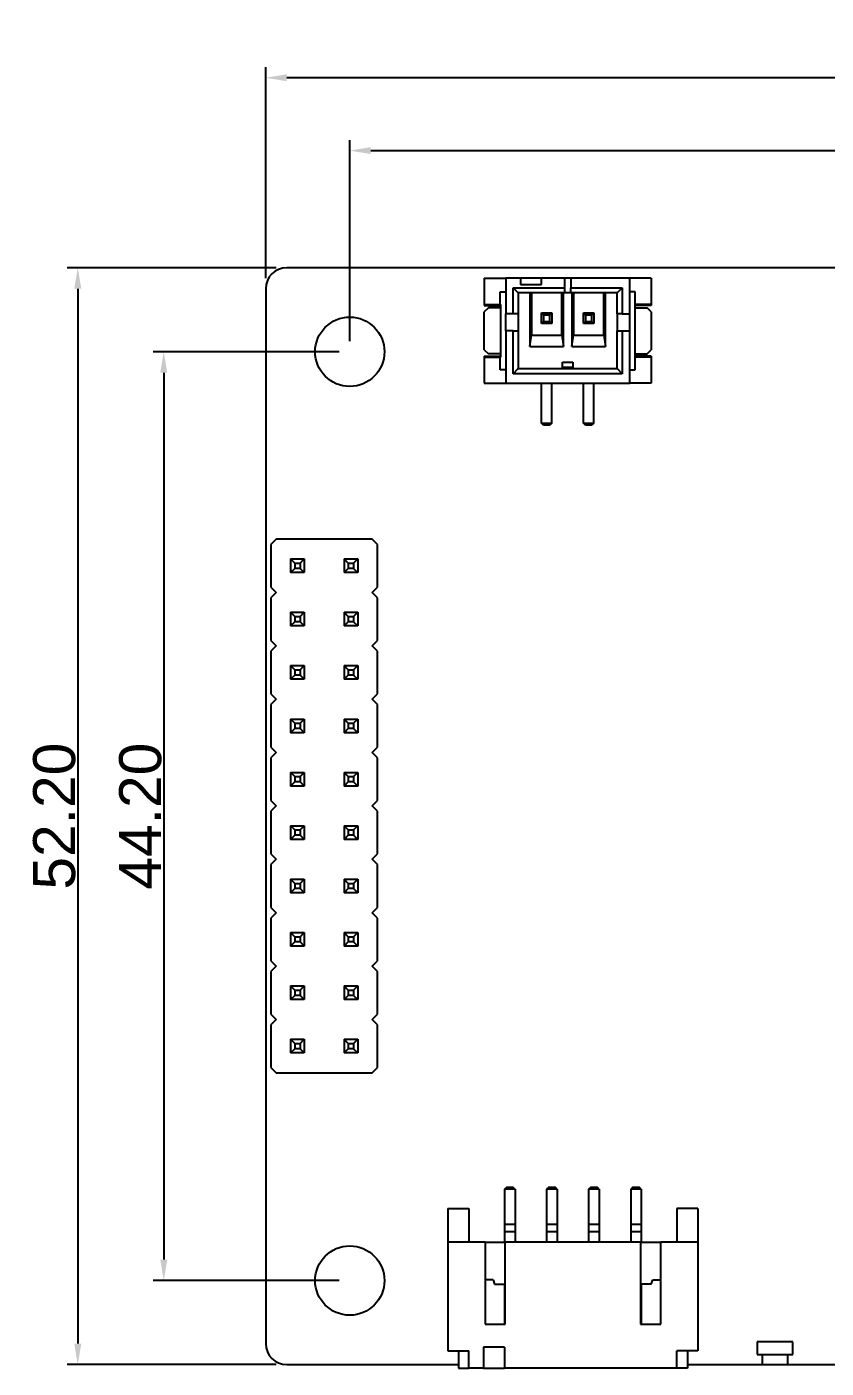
# Model space of a CAD drawing. Header units: millimetres. Extents: x 413 to 674, y 406 to 509.
# Drawn here: x 413.2 to 451.2, y 445.5 to 509.3 of the extents above; entities that cross this region are included whole.
import ezdxf

# ---------------------------------------------------------------- set-up
doc = ezdxf.new("R2010")
doc.units = ezdxf.units.MM
doc.styles.get("Standard").update_dxf_attribs({"font": 'arial.ttf'})
doc.dimstyles.get("Standard").update_dxf_attribs({"dimtxt": 2, "dimasz": 1, "dimexe": 0.5, "dimexo": 0.5, "dimgap": 0.09, "dimtad": 1, "dimzin": 0, "dimdsep": 46, "dimtxsty": 'Standard', "dimcen": 0.09, "dimclrd": 253, "dimclre": 253, "dimclrt": 6, "dimadec": 0, "dimazin": 0, "dimtfac": 1, "dimtofl": 0, "dimtmove": 0, "dimatfit": 3, "dimfxl": 1, "dimtolj": 1, "dimtzin": 0, "dimarcsym": 0})

# ---------------------------------------------------------------- blocks, each defined once
blk = doc.blocks.new('*D1')
at = {"color": 253, "lineweight": -2}
for p, q in [((424.565, 497.335), (424.565, 507.375)), ((494.065, 506.875), (425.565, 506.875)), ((495.065, 497.335), (495.065, 507.375))]:
    blk.add_line(p, q, dxfattribs=at)
at = {"color": 253}
for points in [[(425.565, 507.042), (425.565, 506.709), (424.565, 506.875)], [(494.065, 507.042), (494.065, 506.709), (495.065, 506.875)]]:
    blk.add_solid(points, dxfattribs=at)
at = {"layer": 'Defpoints', "color": 0}
for p in [(424.565, 506.875), (424.565, 496.835), (495.065, 496.835)]:
    blk.add_point(p, dxfattribs=at)
at = {"color": 6, "insert": (459.815, 507.986), "char_height": 2, "attachment_point": 5}
blk.add_mtext('\\A1;70.50', dxfattribs=at)
blk = doc.blocks.new('*D2')
at = {"color": 253, "lineweight": -2}
for p, q in [((425.065, 497.835), (415.121, 497.835)), ((415.621, 496.835), (415.621, 446.635)), ((425.065, 445.635), (415.121, 445.635))]:
    blk.add_line(p, q, dxfattribs=at)
at = {"color": 253}
for points in [[(415.454, 496.835), (415.788, 496.835), (415.621, 497.835)], [(415.454, 446.635), (415.788, 446.635), (415.621, 445.635)]]:
    blk.add_solid(points, dxfattribs=at)
at = {"layer": 'Defpoints', "color": 0}
for p in [(425.565, 497.835), (415.621, 445.635), (425.565, 445.635)]:
    blk.add_point(p, dxfattribs=at)
at = {"color": 6, "insert": (414.51, 471.735), "char_height": 2, "attachment_point": 5, "rotation": 90}
blk.add_mtext('\\A1;52.20', dxfattribs=at)
blk = doc.blocks.new('*D3')
at = {"color": 253, "lineweight": -2}
for p, q in [((428.565, 494.335), (428.565, 503.908)), ((491.065, 494.335), (491.065, 503.908)), ((429.565, 503.408), (490.065, 503.408))]:
    blk.add_line(p, q, dxfattribs=at)
at = {"color": 253}
for points in [[(429.565, 503.575), (429.565, 503.242), (428.565, 503.408)], [(490.065, 503.575), (490.065, 503.242), (491.065, 503.408)]]:
    blk.add_solid(points, dxfattribs=at)
at = {"layer": 'Defpoints', "color": 0}
for p in [(491.065, 503.408), (428.565, 493.835), (491.065, 493.835)]:
    blk.add_point(p, dxfattribs=at)
at = {"color": 6, "insert": (459.815, 504.52), "char_height": 2, "attachment_point": 5}
blk.add_mtext('\\A1;62.50', dxfattribs=at)
blk = doc.blocks.new('*D4')
at = {"color": 253, "lineweight": -2}
for p, q in [((428.065, 493.835), (419.214, 493.835)), ((419.714, 492.835), (419.714, 450.635)), ((428.065, 449.635), (419.214, 449.635))]:
    blk.add_line(p, q, dxfattribs=at)
at = {"color": 253}
for points in [[(419.547, 492.835), (419.881, 492.835), (419.714, 493.835)], [(419.547, 450.635), (419.881, 450.635), (419.714, 449.635)]]:
    blk.add_solid(points, dxfattribs=at)
at = {"layer": 'Defpoints', "color": 0}
for p in [(428.565, 493.835), (419.714, 449.635), (428.565, 449.635)]:
    blk.add_point(p, dxfattribs=at)
at = {"color": 6, "insert": (418.603, 471.735), "char_height": 2, "attachment_point": 5, "rotation": 90}
blk.add_mtext('\\A1;44.20', dxfattribs=at)

msp = doc.modelspace()

# ---------------------------------------------------------------- linework, layer by layer
for p, q in [((452.066, 497.835), (425.565, 497.835)), ((434.957, 497.333), (435.982, 497.333)), ((434.957, 497.333), (434.957, 496.083)), ((436.682, 497.333), (435.982, 497.333)), ((435.982, 497.333), (435.982, 495.633)), ((437.682, 497.333), (436.682, 497.333)), ((436.682, 497.333), (436.682, 497.033)), ((438.782, 497.333), (437.682, 497.333)), ((437.682, 497.033), (437.682, 497.333)), ((439.082, 497.333), (438.782, 497.333)), ((438.782, 497.333), (438.782, 496.883)), ((441.882, 497.333), (439.082, 497.333)), ((439.082, 497.333), (439.082, 496.883)), ((442.907, 497.333), (441.882, 497.333)), ((441.882, 495.633), (441.882, 497.333)), ((442.907, 497.333), (442.907, 496.083)), ((424.565, 496.835), (424.565, 446.635)), ((435.722, 496.083), (435.722, 496.683)), ((435.722, 496.683), (435.982, 496.683)), ((436.582, 496.633), (436.332, 496.883)), ((436.332, 495.633), (436.332, 496.883)), ((436.332, 496.883), (438.782, 496.883)), ((436.582, 496.633), (436.582, 495.633)), ((438.782, 496.633), (436.582, 496.633)), ((436.682, 497.033), (437.682, 497.033)), ((437.132, 496.633), (437.132, 494.083)), ((437.204, 496.633), (437.204, 494.632)), ((438.659, 494.632), (438.659, 496.633)), ((438.732, 494.083), (438.732, 496.633)), ((438.782, 496.883), (438.782, 496.633)), ((439.082, 496.633), (438.782, 496.633)), ((439.082, 496.633), (439.082, 496.883)), ((439.082, 496.883), (441.532, 496.883)), ((441.282, 496.633), (439.082, 496.633)), ((439.132, 496.633), (439.132, 494.083)), ((439.204, 496.633), (439.204, 494.632)), ((440.659, 494.632), (440.659, 496.633)), ((440.732, 494.083), (440.732, 496.633)), ((441.532, 496.883), (441.282, 496.633)), ((441.282, 495.633), (441.282, 496.633)), ((441.532, 496.883), (441.532, 495.633)), ((442.142, 496.683), (441.882, 496.683)), ((442.142, 496.083), (442.142, 496.683)), ((434.957, 496.083), (434.957, 496.033)), ((434.957, 496.083), (435.722, 496.083)), ((434.957, 496.033), (435.732, 496.033)), ((435.722, 496.083), (435.732, 496.083)), ((435.732, 496.083), (435.732, 493.583)), ((442.142, 496.083), (442.132, 496.083)), ((442.132, 496.083), (442.132, 493.583)), ((442.907, 496.033), (442.132, 496.033)), ((442.907, 496.083), (442.142, 496.083)), ((442.907, 496.083), (442.907, 496.033)), ((435.157, 495.933), (434.957, 495.733)), ((434.957, 493.933), (434.957, 495.733)), ((435.457, 495.933), (435.157, 495.933)), ((435.732, 495.933), (435.457, 495.933)), ((435.982, 494.833), (435.982, 495.633)), ((436.332, 495.633), (435.982, 495.633)), ((436.582, 495.633), (436.332, 495.633)), ((436.582, 495.633), (436.582, 494.833)), ((437.682, 495.183), (437.682, 495.683)), ((437.782, 495.583), (437.682, 495.683)), ((437.682, 495.683), (438.182, 495.683)), ((437.782, 495.583), (437.782, 495.283)), ((438.082, 495.583), (437.782, 495.583)), ((438.182, 495.683), (438.082, 495.583)), ((438.082, 495.283), (438.082, 495.583)), ((438.182, 495.683), (438.182, 495.183)), ((439.682, 495.183), (439.682, 495.683)), ((439.782, 495.583), (439.682, 495.683)), ((439.682, 495.683), (440.182, 495.683)), ((439.782, 495.583), (439.782, 495.283)), ((440.082, 495.583), (439.782, 495.583)), ((440.182, 495.683), (440.082, 495.583)), ((440.082, 495.283), (440.082, 495.583)), ((440.182, 495.683), (440.182, 495.183)), ((441.282, 495.633), (441.282, 494.833)), ((441.532, 495.633), (441.282, 495.633)), ((441.532, 495.633), (441.882, 495.633)), ((441.882, 494.833), (441.882, 495.633)), ((442.132, 495.933), (442.407, 495.933)), ((442.407, 495.933), (442.707, 495.933)), ((442.907, 495.733), (442.707, 495.933)), ((442.907, 495.733), (442.907, 493.933)), ((436.332, 494.833), (435.982, 494.833)), ((435.982, 494.833), (435.982, 492.333)), ((436.332, 494.833), (436.582, 494.833)), ((436.332, 492.783), (436.332, 494.833)), ((436.582, 494.833), (436.582, 493.033)), ((437.782, 495.283), (437.682, 495.183)), ((438.182, 495.183), (437.682, 495.183)), ((437.782, 495.283), (438.082, 495.283)), ((438.182, 495.183), (438.082, 495.283)), ((439.782, 495.283), (439.682, 495.183)), ((440.182, 495.183), (439.682, 495.183)), ((439.782, 495.283), (440.082, 495.283)), ((440.182, 495.183), (440.082, 495.283)), ((441.282, 494.833), (441.532, 494.833)), ((441.282, 493.033), (441.282, 494.833)), ((441.532, 494.833), (441.882, 494.833)), ((441.532, 494.833), (441.532, 492.783)), ((441.882, 492.333), (441.882, 494.833)), ((437.132, 494.083), (437.204, 494.632)), ((437.132, 494.083), (438.732, 494.083)), ((437.204, 494.632), (438.659, 494.632)), ((438.659, 494.632), (438.732, 494.083)), ((439.132, 494.083), (439.204, 494.632)), ((439.132, 494.083), (440.732, 494.083)), ((439.204, 494.632), (440.659, 494.632)), ((440.659, 494.632), (440.732, 494.083)), ((434.957, 493.933), (435.157, 493.733)), ((434.957, 493.633), (434.957, 493.583)), ((434.957, 493.633), (435.732, 493.633)), ((434.957, 493.583), (435.722, 493.583)), ((434.957, 493.583), (434.957, 492.333)), ((435.457, 493.733), (435.157, 493.733)), ((435.732, 493.733), (435.457, 493.733)), ((435.732, 493.583), (435.722, 493.583)), ((435.722, 492.983), (435.722, 493.583)), ((442.132, 493.733), (442.407, 493.733)), ((442.907, 493.633), (442.132, 493.633)), ((442.132, 493.583), (442.142, 493.583)), ((442.142, 492.983), (442.142, 493.583)), ((442.907, 493.583), (442.142, 493.583)), ((442.407, 493.733), (442.707, 493.733)), ((442.707, 493.733), (442.907, 493.933)), ((442.907, 493.633), (442.907, 493.583)), ((442.907, 493.583), (442.907, 492.333)), ((435.982, 492.983), (435.722, 492.983)), ((436.582, 493.033), (436.332, 492.783)), ((436.582, 493.033), (441.282, 493.033)), ((438.682, 493.083), (438.682, 493.333)), ((438.682, 493.333), (439.182, 493.333)), ((438.682, 493.083), (438.682, 493.033)), ((439.182, 493.083), (438.682, 493.083)), ((439.182, 493.333), (439.182, 493.083)), ((439.182, 493.083), (439.182, 493.033)), ((441.282, 493.033), (441.532, 492.783)), ((441.882, 492.983), (442.142, 492.983)), ((434.957, 492.333), (435.982, 492.333)), ((435.982, 492.333), (441.882, 492.333)), ((441.532, 492.783), (436.332, 492.783)), ((437.682, 490.437), (437.682, 492.333)), ((438.182, 490.437), (438.182, 492.333)), ((439.682, 490.437), (439.682, 492.333)), ((440.182, 490.437), (440.182, 492.333)), ((442.907, 492.333), (441.882, 492.333)), ((437.782, 490.337), (437.682, 490.437)), ((437.682, 490.437), (438.182, 490.437)), ((438.082, 490.337), (437.782, 490.337)), ((438.182, 490.437), (438.082, 490.337)), ((439.782, 490.337), (439.682, 490.437)), ((439.682, 490.437), (440.182, 490.437)), ((440.082, 490.337), (439.782, 490.337)), ((440.182, 490.437), (440.082, 490.337)), ((425.059, 484.922), (424.805, 484.668)), ((424.805, 484.668), (424.805, 482.636)), ((429.631, 484.922), (425.059, 484.922)), ((429.885, 484.668), (429.631, 484.922)), ((429.885, 482.636), (429.885, 484.668)), ((425.75, 483.977), (426.4, 483.977)), ((425.75, 483.977), (425.75, 483.327)), ((425.95, 483.777), (425.75, 483.977)), ((426.2, 483.777), (426.4, 483.977)), ((426.4, 483.977), (426.4, 483.327)), ((428.29, 483.977), (428.94, 483.977)), ((428.29, 483.977), (428.29, 483.327)), ((428.49, 483.777), (428.29, 483.977)), ((428.74, 483.777), (428.94, 483.977)), ((428.94, 483.977), (428.94, 483.327)), ((425.95, 483.527), (425.75, 483.327)), ((426.4, 483.327), (425.75, 483.327)), ((425.95, 483.777), (426.2, 483.777)), ((425.95, 483.777), (425.95, 483.527)), ((426.2, 483.527), (425.95, 483.527)), ((426.2, 483.777), (426.2, 483.527)), ((426.2, 483.527), (426.4, 483.327)), ((428.49, 483.527), (428.29, 483.327)), ((428.94, 483.327), (428.29, 483.327)), ((428.49, 483.777), (428.74, 483.777)), ((428.49, 483.777), (428.49, 483.527)), ((428.74, 483.527), (428.49, 483.527)), ((428.74, 483.777), (428.74, 483.527)), ((428.74, 483.527), (428.94, 483.327)), ((424.805, 482.636), (425.059, 482.382)), ((429.631, 482.382), (429.885, 482.636)), ((425.059, 482.382), (424.805, 482.128)), ((424.805, 482.128), (424.805, 480.096)), ((429.885, 482.128), (429.631, 482.382)), ((429.885, 480.096), (429.885, 482.128)), ((425.75, 481.437), (425.75, 480.787)), ((425.75, 481.437), (426.4, 481.437)), ((425.95, 481.237), (425.75, 481.437)), ((426.2, 481.237), (426.4, 481.437)), ((426.4, 481.437), (426.4, 480.787)), ((428.29, 481.437), (428.94, 481.437)), ((428.29, 481.437), (428.29, 480.787)), ((428.49, 481.237), (428.29, 481.437)), ((428.74, 481.237), (428.94, 481.437)), ((428.94, 481.437), (428.94, 480.787)), ((425.95, 480.987), (425.75, 480.787)), ((426.4, 480.787), (425.75, 480.787)), ((425.95, 481.237), (426.2, 481.237)), ((425.95, 481.237), (425.95, 480.987)), ((426.2, 480.987), (425.95, 480.987)), ((426.2, 481.237), (426.2, 480.987)), ((426.2, 480.987), (426.4, 480.787)), ((428.49, 480.987), (428.29, 480.787)), ((428.94, 480.787), (428.29, 480.787)), ((428.49, 481.237), (428.74, 481.237)), ((428.49, 481.237), (428.49, 480.987)), ((428.74, 480.987), (428.49, 480.987)), ((428.74, 481.237), (428.74, 480.987)), ((428.74, 480.987), (428.94, 480.787)), ((424.805, 480.096), (425.059, 479.842)), ((429.631, 479.842), (429.885, 480.096)), ((425.059, 479.842), (424.805, 479.588)), ((424.805, 479.588), (424.805, 477.556)), ((429.885, 479.588), (429.631, 479.842)), ((429.885, 477.556), (429.885, 479.588)), ((425.75, 478.897), (425.75, 478.247)), ((425.75, 478.897), (426.4, 478.897)), ((425.95, 478.697), (425.75, 478.897)), ((426.2, 478.697), (426.4, 478.897)), ((426.4, 478.897), (426.4, 478.247)), ((428.29, 478.897), (428.94, 478.897)), ((428.29, 478.897), (428.29, 478.247)), ((428.49, 478.697), (428.29, 478.897)), ((428.74, 478.697), (428.94, 478.897)), ((428.94, 478.897), (428.94, 478.247)), ((425.95, 478.447), (425.75, 478.247)), ((426.4, 478.247), (425.75, 478.247)), ((425.95, 478.697), (426.2, 478.697)), ((425.95, 478.697), (425.95, 478.447)), ((426.2, 478.447), (425.95, 478.447)), ((426.2, 478.697), (426.2, 478.447)), ((426.2, 478.447), (426.4, 478.247)), ((428.49, 478.447), (428.29, 478.247)), ((428.94, 478.247), (428.29, 478.247)), ((428.49, 478.697), (428.74, 478.697)), ((428.49, 478.697), (428.49, 478.447)), ((428.74, 478.447), (428.49, 478.447)), ((428.74, 478.697), (428.74, 478.447)), ((428.74, 478.447), (428.94, 478.247)), ((424.805, 477.556), (425.059, 477.302)), ((429.631, 477.302), (429.885, 477.556)), ((425.059, 477.302), (424.805, 477.048)), ((424.805, 477.048), (424.805, 475.016)), ((429.885, 477.048), (429.631, 477.302)), ((429.885, 475.016), (429.885, 477.048)), ((425.75, 476.357), (425.75, 475.707)), ((425.75, 476.357), (426.4, 476.357)), ((425.95, 476.157), (425.75, 476.357)), ((426.2, 476.157), (426.4, 476.357)), ((426.4, 476.357), (426.4, 475.707)), ((428.29, 476.357), (428.94, 476.357)), ((428.29, 476.357), (428.29, 475.707)), ((428.49, 476.157), (428.29, 476.357)), ((428.74, 476.157), (428.94, 476.357)), ((428.94, 476.357), (428.94, 475.707)), ((425.95, 475.907), (425.75, 475.707)), ((426.4, 475.707), (425.75, 475.707)), ((425.95, 476.157), (426.2, 476.157)), ((425.95, 476.157), (425.95, 475.907)), ((426.2, 475.907), (425.95, 475.907)), ((426.2, 476.157), (426.2, 475.907)), ((426.2, 475.907), (426.4, 475.707)), ((428.49, 475.907), (428.29, 475.707)), ((428.94, 475.707), (428.29, 475.707)), ((428.49, 476.157), (428.74, 476.157)), ((428.49, 476.157), (428.49, 475.907)), ((428.74, 475.907), (428.49, 475.907)), ((428.74, 476.157), (428.74, 475.907)), ((428.74, 475.907), (428.94, 475.707)), ((424.805, 475.016), (425.059, 474.762)), ((429.631, 474.762), (429.885, 475.016)), ((425.059, 474.762), (424.805, 474.508)), ((424.805, 474.508), (424.805, 472.476)), ((429.885, 474.508), (429.631, 474.762)), ((429.885, 472.476), (429.885, 474.508)), ((425.75, 473.817), (425.75, 473.167)), ((425.75, 473.817), (426.4, 473.817)), ((425.95, 473.617), (425.75, 473.817)), ((426.2, 473.617), (426.4, 473.817)), ((426.4, 473.817), (426.4, 473.167)), ((428.29, 473.817), (428.94, 473.817)), ((428.29, 473.817), (428.29, 473.167)), ((428.49, 473.617), (428.29, 473.817)), ((428.74, 473.617), (428.94, 473.817)), ((428.94, 473.817), (428.94, 473.167)), ((425.95, 473.367), (425.75, 473.167)), ((426.4, 473.167), (425.75, 473.167)), ((425.95, 473.617), (426.2, 473.617)), ((425.95, 473.617), (425.95, 473.367)), ((426.2, 473.367), (425.95, 473.367)), ((426.2, 473.617), (426.2, 473.367)), ((426.2, 473.367), (426.4, 473.167)), ((428.49, 473.367), (428.29, 473.167)), ((428.94, 473.167), (428.29, 473.167)), ((428.49, 473.617), (428.74, 473.617)), ((428.49, 473.617), (428.49, 473.367)), ((428.74, 473.367), (428.49, 473.367)), ((428.74, 473.617), (428.74, 473.367)), ((428.74, 473.367), (428.94, 473.167)), ((424.805, 472.476), (425.059, 472.222)), ((429.631, 472.222), (429.885, 472.476)), ((425.059, 472.222), (424.805, 471.968)), ((424.805, 471.968), (424.805, 469.936)), ((429.885, 471.968), (429.631, 472.222)), ((429.885, 469.936), (429.885, 471.968)), ((425.75, 471.277), (426.4, 471.277)), ((425.75, 471.277), (425.75, 470.627)), ((425.95, 471.077), (425.75, 471.277)), ((426.2, 471.077), (426.4, 471.277)), ((426.4, 471.277), (426.4, 470.627)), ((428.29, 471.277), (428.29, 470.627)), ((428.29, 471.277), (428.94, 471.277)), ((428.49, 471.077), (428.29, 471.277)), ((428.74, 471.077), (428.94, 471.277)), ((428.94, 471.277), (428.94, 470.627)), ((425.95, 470.827), (425.75, 470.627)), ((426.4, 470.627), (425.75, 470.627)), ((425.95, 471.077), (426.2, 471.077)), ((425.95, 471.077), (425.95, 470.827)), ((426.2, 470.827), (425.95, 470.827)), ((426.2, 471.077), (426.2, 470.827)), ((426.2, 470.827), (426.4, 470.627)), ((428.49, 470.827), (428.29, 470.627)), ((428.94, 470.627), (428.29, 470.627)), ((428.49, 471.077), (428.49, 470.827)), ((428.49, 471.077), (428.74, 471.077)), ((428.74, 470.827), (428.49, 470.827)), ((428.74, 471.077), (428.74, 470.827)), ((428.74, 470.827), (428.94, 470.627)), ((424.805, 469.936), (425.059, 469.682)), ((429.631, 469.682), (429.885, 469.936)), ((425.059, 469.682), (424.805, 469.428)), ((424.805, 469.428), (424.805, 467.396)), ((429.885, 469.428), (429.631, 469.682)), ((429.885, 467.396), (429.885, 469.428)), ((425.75, 468.737), (425.75, 468.087)), ((425.75, 468.737), (426.4, 468.737)), ((425.95, 468.537), (425.75, 468.737)), ((426.2, 468.537), (426.4, 468.737)), ((426.4, 468.737), (426.4, 468.087)), ((428.29, 468.737), (428.94, 468.737)), ((428.29, 468.737), (428.29, 468.087)), ((428.49, 468.537), (428.29, 468.737)), ((428.74, 468.537), (428.94, 468.737)), ((428.94, 468.737), (428.94, 468.087)), ((425.95, 468.287), (425.75, 468.087)), ((426.4, 468.087), (425.75, 468.087)), ((425.95, 468.537), (426.2, 468.537)), ((425.95, 468.537), (425.95, 468.287)), ((426.2, 468.287), (425.95, 468.287)), ((426.2, 468.537), (426.2, 468.287)), ((426.2, 468.287), (426.4, 468.087)), ((428.49, 468.287), (428.29, 468.087)), ((428.94, 468.087), (428.29, 468.087)), ((428.49, 468.537), (428.74, 468.537)), ((428.49, 468.537), (428.49, 468.287)), ((428.74, 468.287), (428.49, 468.287)), ((428.74, 468.537), (428.74, 468.287)), ((428.74, 468.287), (428.94, 468.087)), ((424.805, 467.396), (425.059, 467.142)), ((429.631, 467.142), (429.885, 467.396)), ((425.059, 467.142), (424.805, 466.888)), ((424.805, 466.888), (424.805, 464.856)), ((429.885, 466.888), (429.631, 467.142)), ((429.885, 464.856), (429.885, 466.888)), ((425.75, 466.197), (425.75, 465.547)), ((425.75, 466.197), (426.4, 466.197)), ((425.95, 465.997), (425.75, 466.197)), ((425.95, 465.997), (426.2, 465.997)), ((425.95, 465.997), (425.95, 465.747)), ((426.2, 465.997), (426.4, 466.197)), ((426.2, 465.997), (426.2, 465.747)), ((426.4, 466.197), (426.4, 465.547)), ((428.29, 466.197), (428.94, 466.197)), ((428.29, 466.197), (428.29, 465.547)), ((428.49, 465.997), (428.29, 466.197)), ((428.49, 465.997), (428.74, 465.997)), ((428.49, 465.997), (428.49, 465.747)), ((428.74, 465.997), (428.94, 466.197)), ((428.74, 465.997), (428.74, 465.747)), ((428.94, 466.197), (428.94, 465.547)), ((425.95, 465.747), (425.75, 465.547)), ((426.4, 465.547), (425.75, 465.547)), ((426.2, 465.747), (425.95, 465.747)), ((426.2, 465.747), (426.4, 465.547)), ((428.49, 465.747), (428.29, 465.547)), ((428.94, 465.547), (428.29, 465.547)), ((428.74, 465.747), (428.49, 465.747)), ((428.74, 465.747), (428.94, 465.547)), ((424.805, 464.856), (425.059, 464.602)), ((429.631, 464.602), (429.885, 464.856)), ((425.059, 464.602), (424.805, 464.348)), ((424.805, 464.348), (424.805, 462.316)), ((429.885, 464.348), (429.631, 464.602)), ((429.885, 462.316), (429.885, 464.348)), ((425.75, 463.657), (425.75, 463.007)), ((425.75, 463.657), (426.4, 463.657)), ((425.95, 463.457), (425.75, 463.657)), ((425.95, 463.457), (426.2, 463.457)), ((425.95, 463.457), (425.95, 463.207)), ((426.2, 463.457), (426.4, 463.657)), ((426.2, 463.457), (426.2, 463.207)), ((426.4, 463.657), (426.4, 463.007)), ((428.29, 463.657), (428.29, 463.007)), ((428.29, 463.657), (428.94, 463.657)), ((428.49, 463.457), (428.29, 463.657)), ((428.49, 463.457), (428.74, 463.457)), ((428.49, 463.457), (428.49, 463.207)), ((428.74, 463.457), (428.94, 463.657)), ((428.74, 463.457), (428.74, 463.207)), ((428.94, 463.657), (428.94, 463.007)), ((425.95, 463.207), (425.75, 463.007)), ((426.4, 463.007), (425.75, 463.007)), ((426.2, 463.207), (425.95, 463.207)), ((426.2, 463.207), (426.4, 463.007)), ((428.49, 463.207), (428.29, 463.007)), ((428.94, 463.007), (428.29, 463.007)), ((428.74, 463.207), (428.49, 463.207)), ((428.74, 463.207), (428.94, 463.007)), ((424.805, 462.316), (425.059, 462.062)), ((429.631, 462.062), (429.885, 462.316)), ((425.059, 462.062), (424.805, 461.808)), ((424.805, 461.808), (424.805, 459.776)), ((429.885, 461.808), (429.631, 462.062)), ((429.885, 459.776), (429.885, 461.808)), ((425.75, 461.117), (426.4, 461.117)), ((425.75, 461.117), (425.75, 460.467)), ((425.95, 460.917), (425.75, 461.117)), ((425.95, 460.917), (426.2, 460.917)), ((425.95, 460.917), (425.95, 460.667)), ((426.2, 460.917), (426.4, 461.117)), ((426.2, 460.917), (426.2, 460.667)), ((426.4, 461.117), (426.4, 460.467)), ((428.29, 461.117), (428.94, 461.117)), ((428.29, 461.117), (428.29, 460.467)), ((428.49, 460.917), (428.29, 461.117)), ((428.49, 460.917), (428.74, 460.917)), ((428.49, 460.917), (428.49, 460.667)), ((428.74, 460.917), (428.94, 461.117)), ((428.74, 460.917), (428.74, 460.667)), ((428.94, 461.117), (428.94, 460.467)), ((425.95, 460.667), (425.75, 460.467)), ((426.4, 460.467), (425.75, 460.467)), ((426.2, 460.667), (425.95, 460.667)), ((426.2, 460.667), (426.4, 460.467)), ((428.49, 460.667), (428.29, 460.467)), ((428.94, 460.467), (428.29, 460.467)), ((428.74, 460.667), (428.49, 460.667)), ((428.74, 460.667), (428.94, 460.467)), ((424.805, 459.776), (425.059, 459.522)), ((429.631, 459.522), (429.885, 459.776)), ((425.059, 459.522), (429.631, 459.522)), ((436.03, 454.078), (435.93, 453.987)), ((436.43, 453.987), (435.93, 453.987)), ((435.93, 453.987), (435.93, 452.31)), ((436.03, 454.078), (436.33, 454.078)), ((436.43, 453.987), (436.33, 454.078)), ((436.43, 453.987), (436.43, 452.31)), ((438.03, 454.078), (437.93, 453.987)), ((438.43, 453.987), (437.93, 453.987)), ((437.93, 453.987), (437.93, 452.31)), ((438.03, 454.078), (438.33, 454.078)), ((438.43, 453.987), (438.33, 454.078)), ((438.43, 453.987), (438.43, 452.31)), ((440.03, 454.078), (439.93, 453.987)), ((440.43, 453.987), (439.93, 453.987)), ((439.93, 453.987), (439.93, 452.31)), ((440.03, 454.078), (440.33, 454.078)), ((440.43, 453.987), (440.33, 454.078)), ((440.43, 453.987), (440.43, 452.31)), ((442.03, 454.078), (441.93, 453.987)), ((442.43, 453.987), (441.93, 453.987)), ((441.93, 453.987), (441.93, 452.31)), ((442.03, 454.078), (442.33, 454.078)), ((442.43, 453.987), (442.33, 454.078)), ((442.43, 453.987), (442.43, 452.31)), ((433.23, 453.065), (433.23, 451.465)), ((433.23, 453.065), (434.23, 453.065)), ((434.23, 453.065), (434.23, 451.465)), ((444.13, 453.065), (444.13, 451.465)), ((445.13, 453.065), (444.13, 453.065)), ((445.13, 453.065), (445.13, 451.465)), ((436.43, 452.31), (435.93, 452.31)), ((435.93, 452.31), (435.93, 451.965)), ((436.43, 452.31), (436.43, 451.965)), ((438.43, 452.31), (437.93, 452.31)), ((437.93, 452.31), (437.93, 451.965)), ((438.43, 452.31), (438.43, 451.965)), ((440.43, 452.31), (439.93, 452.31)), ((439.93, 452.31), (439.93, 451.965)), ((440.43, 452.31), (440.43, 451.965)), ((442.43, 452.31), (441.93, 452.31)), ((441.93, 452.31), (441.93, 451.965)), ((442.43, 452.31), (442.43, 451.965)), ((435, 451.465), (433.23, 451.465)), ((433.23, 451.465), (433.23, 446.285)), ((435, 451.465), (435.96, 451.465)), ((435, 451.465), (435, 447.555)), ((442.4, 451.465), (435.96, 451.465)), ((435.96, 447.555), (435.96, 451.465)), ((442.4, 451.465), (443.36, 451.465)), ((442.4, 451.465), (442.4, 447.555)), ((445.13, 451.465), (443.36, 451.465)), ((443.36, 447.555), (443.36, 451.465)), ((445.13, 451.465), (445.13, 446.285)), ((435.38, 449.665), (435, 449.665)), ((435.38, 449.665), (435.452, 449.465)), ((435.452, 449.465), (435.96, 449.465)), ((435.93, 449.465), (435.93, 447.555)), ((442.907, 449.465), (442.4, 449.465)), ((442.43, 449.465), (442.43, 447.555)), ((442.907, 449.465), (442.98, 449.665)), ((442.98, 449.665), (443.36, 449.665)), ((435, 447.555), (435.96, 447.555)), ((442.4, 447.555), (443.36, 447.555)), ((433.23, 446.285), (434.23, 446.285)), ((433.73, 446.285), (433.73, 445.465)), ((434.23, 445.465), (434.23, 446.285)), ((434.93, 446.465), (434.93, 445.465)), ((435.93, 446.465), (434.93, 446.465)), ((435.93, 446.465), (435.93, 445.465)), ((444.13, 445.465), (444.13, 446.285)), ((445.13, 446.285), (444.13, 446.285)), ((444.63, 446.285), (444.63, 445.465)), ((449.649, 446.717), (447.949, 446.717)), ((447.949, 446.717), (447.949, 446.117)), ((449.649, 446.117), (449.649, 446.717)), ((425.565, 445.635), (433.731, 445.635)), ((444.631, 445.635), (448.199, 445.635)), ((447.949, 446.117), (449.649, 446.117)), ((448.199, 446.117), (449.399, 446.117)), ((448.199, 445.617), (448.199, 446.117)), ((448.799, 445.617), (448.199, 445.617)), ((449.399, 445.617), (448.799, 445.617)), ((449.399, 446.117), (449.399, 445.617)), ((449.399, 445.635), (454.046, 445.635)), ((433.73, 445.465), (434.23, 445.465)), ((434.93, 445.465), (434.23, 445.465)), ((434.93, 445.465), (435.93, 445.465)), ((444.13, 445.465), (435.93, 445.465)), ((444.63, 445.465), (444.13, 445.465))]:
    msp.add_line(p, q)
for centre in [(428.565, 493.835), (428.565, 449.635)]:
    msp.add_circle(centre, 1.65)
for centre, start, end in [((425.565, 496.835), 90, 180), ((425.565, 446.635), 180, 270)]:
    msp.add_arc(centre, 1, start, end)
for points in [[(435.93, 451.965), (436.43, 451.965)], [(437.93, 451.965), (438.43, 451.965)], [(439.93, 451.965), (440.43, 451.965)], [(441.93, 451.965), (442.43, 451.965)]]:
    msp.add_open_spline(points, degree=1)
for points, degree, knots in [([(435.93, 451.965), (435.93, 451.965), (435.93, 451.959), (435.93, 451.936), (435.93, 451.919), (435.93, 451.874), (435.93, 451.846), (435.93, 451.78), (435.93, 451.743), (435.93, 451.66), (435.93, 451.614), (435.93, 451.533), (435.93, 451.501), (435.93, 451.467)], 3, [0, 0, 0, 0, 0.177234, 0.177234, 0.354469, 0.354469, 0.531703, 0.531703, 0.708937, 0.708937, 0.886171, 0.886171, 1, 1, 1, 1]), ([(436.43, 451.965), (436.43, 451.965), (436.43, 451.828), (436.43, 451.598), (436.43, 451.467)], 2, [0, 0, 0, 0.354264, 0.708529, 1, 1, 1]), ([(437.93, 451.965), (437.93, 451.965), (437.93, 451.959), (437.93, 451.936), (437.93, 451.919), (437.93, 451.874), (437.93, 451.846), (437.93, 451.78), (437.93, 451.743), (437.93, 451.66), (437.93, 451.614), (437.93, 451.533), (437.93, 451.501), (437.93, 451.467)], 3, [0, 0, 0, 0, 0.177234, 0.177234, 0.354469, 0.354469, 0.531703, 0.531703, 0.708937, 0.708937, 0.886171, 0.886171, 1, 1, 1, 1]), ([(438.43, 451.965), (438.43, 451.965), (438.43, 451.828), (438.43, 451.598), (438.43, 451.467)], 2, [0, 0, 0, 0.354264, 0.708529, 1, 1, 1]), ([(439.93, 451.965), (439.93, 451.965), (439.93, 451.959), (439.93, 451.936), (439.93, 451.919), (439.93, 451.874), (439.93, 451.846), (439.93, 451.78), (439.93, 451.743), (439.93, 451.66), (439.93, 451.614), (439.93, 451.533), (439.93, 451.501), (439.93, 451.467)], 3, [0, 0, 0, 0, 0.177234, 0.177234, 0.354469, 0.354469, 0.531703, 0.531703, 0.708937, 0.708937, 0.886171, 0.886171, 1, 1, 1, 1]), ([(440.43, 451.965), (440.43, 451.965), (440.43, 451.828), (440.43, 451.598), (440.43, 451.467)], 2, [0, 0, 0, 0.354264, 0.708529, 1, 1, 1]), ([(441.93, 451.965), (441.93, 451.965), (441.93, 451.959), (441.93, 451.936), (441.93, 451.919), (441.93, 451.874), (441.93, 451.846), (441.93, 451.78), (441.93, 451.743), (441.93, 451.66), (441.93, 451.614), (441.93, 451.533), (441.93, 451.501), (441.93, 451.467)], 3, [0, 0, 0, 0, 0.177234, 0.177234, 0.354469, 0.354469, 0.531703, 0.531703, 0.708937, 0.708937, 0.886171, 0.886171, 1, 1, 1, 1]), ([(442.43, 451.965), (442.43, 451.965), (442.43, 451.828), (442.43, 451.598), (442.43, 451.467)], 2, [0, 0, 0, 0.354264, 0.708529, 1, 1, 1])]:
    msp.add_open_spline(points, degree=degree, knots=knots)

# ---------------------------------------------------------------- dimensions: what is measured, and where the dimension line sits
for base, p1, p2, picture, middle in [((424.565, 506.875), (495.065, 496.835), (424.565, 496.835), '*D1', (459.815, 507.986)), ((491.065, 503.408), (428.565, 493.835), (491.065, 493.835), '*D3', (459.815, 504.52))]:
    dim = msp.add_linear_dim(base=base, p1=p1, p2=p2, dimstyle='Standard')
    dim.commit()
    dim.dimension.update_dxf_attribs({"geometry": picture, "text_midpoint": middle})
for base, p1, p2, picture, middle in [((415.621, 445.635), (425.565, 497.835), (425.565, 445.635), '*D2', (414.51, 471.735)), ((419.714, 449.635), (428.565, 493.835), (428.565, 449.635), '*D4', (418.603, 471.735))]:
    dim = msp.add_linear_dim(base=base, p1=p1, p2=p2, angle=90, dimstyle='Standard')
    dim.commit()
    dim.dimension.update_dxf_attribs({"geometry": picture, "text_midpoint": middle})

doc.saveas('drawing.dxf')
